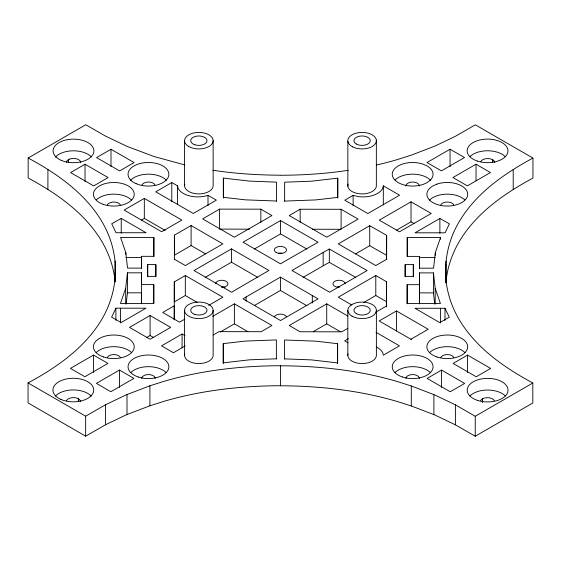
<?xml version="1.0" encoding="UTF-8"?>
<svg xmlns="http://www.w3.org/2000/svg" width="561" height="561" viewBox="0 0 561 561"><rect width="100%" height="100%" fill="white"/><g stroke="black" fill="none" stroke-linecap="round" stroke-linejoin="round"><path stroke-width="0.84" d="M276.363 359.04L276.363 339.91L245.269 341.088L223.271 343.62L223.25 362.841L249.54 359.818L276.363 358.802M284.637 201.329L284.637 182.206L311.46 181.189L337.75 178.167L337.729 197.388L315.731 199.919L284.637 201.09M68.505 162.136L68.512 159.64M125.685 303.957L125.685 288.312L127.438 272.828L141.554 272.821L141.533 284.602L153.777 284.609L153.777 303.732M153.861 237.457L153.826 256.335L141.589 256.321L141.561 268.109L127.557 268.116L125.797 252.632L120.573 237.45L153.861 237.457L153.861 256.587M147.69 264.596L147.669 276.377L155.832 276.377L155.853 264.596L147.69 264.596L147.69 276.769M153.777 284.609L153.742 303.48L120.454 303.487L125.685 288.312M174.261 319.812L174.303 281.903L185.326 275.535L222.843 297.197L208.664 305.38M174.401 259.47L174.408 235.185L191.098 225.55L222.843 243.881L185.326 265.542L174.359 259.203M351.88 305.051L338.276 297.197L375.793 275.535L386.529 281.734L386.473 306.026L376.003 312.07M386.634 235.325L386.578 259.315L375.793 265.542L338.276 243.881L369.734 225.718L386.634 235.325L386.62 259.603M386.515 306.93L386.529 281.734M405.168 264.596L405.147 276.377L413.31 276.377L413.331 264.596L405.168 264.596L405.168 276.769M419.411 284.679L407.174 284.672L407.139 303.543L440.427 303.557L435.203 288.375L433.443 272.891L419.439 272.898L419.411 303.81L419.439 272.898M440.546 239.259L440.546 237.52L407.258 237.527L407.223 256.398L419.467 256.405L419.467 268.579M419.467 256.405L419.446 268.186L433.562 268.179L435.315 252.695L440.546 237.52M482.411 402.209L482.418 398.878M115.559 273.074L115.44 270.472C115.37 286.25 111.281 301.888 103.813 315.773A247.689 143.006 0 0 1 88.834 337.259C72.06 356.593 50.399 370.863 28.05 382.932L28.05 402.924L85.651 436.178L105.482 424.782L126.267 414.824L149.913 405.785L164.759 401.087A247.689 143.006 0 0 1 201.967 392.441C227.857 387.84 254.154 385.8 280.444 385.73M445.56 275.753C444.971 258.249 448.786 240.641 457.187 225.227A247.689 143.006 0 0 1 472.166 203.748C488.94 184.415 510.601 170.144 532.95 158.076L475.349 124.823L455.518 136.218L434.733 146.176L411.297 155.145L396.241 159.913A247.689 143.006 0 0 1 376.41 165.025M445.988 282.471C446.984 269.434 451.1 256.756 457.187 245.227A247.689 143.006 0 0 1 472.166 223.741C488.94 204.407 510.601 190.137 532.95 178.068L532.95 158.076M126.169 303.999L127.438 292.821L127.438 272.828M383.331 185.824L382.798 188.173A20.406 11.781 0 0 1 357.806 196.504L353.128 195.382L344.77 200.214L367.855 213.545L399.6 195.214L383.331 185.824L383.331 204.947M115.889 308.199L111.611 317.175L121.12 322.533L145.958 308.192L115.889 308.199L115.889 320.373M494.353 400.715A7.146 4.13 0 0 0 482.516 398.801L481.387 399.656A7.139 4.123 0 0 0 480.672 400.652M246.097 296.958L243.046 298.859L280.556 320.52L318.073 298.859L280.444 277.134L246.097 296.958L246.097 301.124M115.061 261.061L115.061 281.061L115.026 280.43C113.603 268.088 109.774 256.111 103.932 245.157A247.689 143.006 0 0 0 88.954 223.678C72.18 204.344 50.518 190.074 28.169 177.998L28.169 158.006L85.763 124.752L105.601 136.148L127.277 146.477L154.079 156.533L184.737 164.913M85.034 164.247L70.602 172.578L93.687 185.908L108.119 177.578L85.034 164.247L85.034 181.631M111.001 149.254L96.576 157.585L119.661 170.909L134.093 162.578L111.001 149.254L111.001 166.638M144.324 198.412L124.121 210.073L161.638 231.735L181.841 220.066L144.324 198.412L144.324 218.404L165.207 230.466M171.792 182.549L155.748 191.813L193.265 213.475L216.35 200.144L207.998 195.326A20.406 11.781 0 0 1 178.089 188.173L177.564 185.88L171.792 182.549L171.792 201.672M141.33 220.129L144.324 218.404M219.561 209.12L202.64 218.888L234.386 237.212L271.903 215.557L260.858 209.176L219.561 209.12L219.561 229.112L249.673 229.154M205.459 253.838L191.098 245.543L174.408 255.178L174.408 235.185M231.497 248.881L193.987 270.535L231.574 292.239L268.894 270.472L231.497 248.881L231.497 262.204L205.242 277.365M280.556 220.557L243.046 242.212L280.444 263.803L318.073 242.212L280.556 220.557L280.556 233.881L306.818 249.042M300.163 209.232L289.217 215.557L326.733 237.212L358.1 219.106L341.102 209.295L300.163 209.232L300.163 222.275M254.301 249.042L280.556 233.881M150.096 315.52L129.535 327.393L150.096 339.265L170.656 327.393L150.096 315.52L150.096 335.513L153.763 337.638M197.332 302.463L185.326 295.528L174.303 301.895L174.303 281.903M93.512 355.064L70.427 368.395L84.851 376.726L107.943 363.395L93.512 355.064L93.512 372.455M450.055 149.219L426.97 162.55L441.395 170.881L464.487 157.55L450.055 149.219L450.055 166.603M146.421 337.638L150.096 335.513M184.779 319.174L179.555 322.189L162.704 312.456L174.254 305.794L174.254 319.707M119.486 370.064L96.401 383.387L110.826 391.718L133.911 378.395L119.486 370.064L119.486 387.448M185.06 335.709L182.08 333.991L161.519 345.864L173.426 352.736L185.172 345.948M323.15 252.478L291.986 270.472L329.616 292.197L367.132 270.535L329.328 249.042L323.15 252.478L323.15 265.802L303.115 277.372M411.024 201.813L379.278 220.136L399.481 231.798L431.227 213.475L411.024 201.813L411.024 221.805L396.662 230.094M476.03 164.212L452.937 177.542L467.369 185.873L490.454 172.543L476.03 164.212L476.03 180.726M212.745 316.355L234.386 303.859L271.903 325.52L261.188 331.705L219.021 331.642L213.25 334.98M254.308 305.549L280.444 290.465L306.993 305.794M220.207 332.042L234.386 323.851L247.892 331.649M355.499 253.93L369.734 245.711L386.634 255.318M439.88 218.474L415.042 232.815L445.111 232.808L449.389 223.832L439.88 218.474L439.88 233.25M347.897 316.074L326.733 303.859L289.217 325.52L300.023 331.761L341.796 331.817L347.862 328.318M313.227 331.649L326.733 323.851L340.338 331.705M363.787 302.463L375.793 295.528L386.529 301.727M348.374 338.711L344.65 340.864L348.15 342.883M410.904 339.265L428.218 329.265L396.48 310.941L379.159 320.934L411.592 339.664M441.577 370.092L427.145 378.423L450.231 391.753L464.662 383.422L441.577 370.092L441.577 387.483M467.544 355.099L453.12 363.43L476.205 376.761L490.637 368.43L467.544 355.099L467.544 372.483M280.444 365.8C306.727 365.87 333.024 367.911 358.914 372.511A247.689 143.006 0 0 1 396.122 381.164L411.297 385.975L434.614 394.895L455.399 404.853L475.237 416.255L532.831 383.002C510.482 370.926 488.82 356.656 472.046 337.322A247.689 143.006 0 0 1 457.068 315.843C449.606 301.958 445.511 286.32 445.441 270.535L445.56 270.535M28.05 382.932L85.651 416.185L105.482 404.79L126.267 394.825L149.913 385.793L164.759 381.094A247.689 143.006 0 0 1 201.967 372.448C227.857 367.848 254.154 365.807 280.444 365.73L280.444 385.793C306.727 385.863 333.024 387.903 358.914 392.504A247.689 143.006 0 0 1 396.122 401.157L411.297 405.968L434.614 414.888L455.399 424.852L475.237 436.248L532.831 402.994L532.831 383.002M121.239 218.404L111.73 223.762L116.008 232.738L146.077 232.745L121.239 218.404L121.239 233.18M323.15 265.802L329.328 262.373L355.793 277.422M66.401 162.55A7.146 4.13 0 0 1 68.379 159.696L69.859 159.044M348.304 170.292C325.899 173.756 303.221 175.165 280.556 175.27L280.556 175.207C257.899 175.095 235.213 173.693 212.815 170.228M125.825 257.443L141.596 257.45M419.523 257.52L435.294 257.513M127.438 292.821L141.554 292.814L141.54 303.753L141.554 272.821M419.439 292.891L433.443 292.884L434.712 304.069M440.427 308.27L414.923 308.262L439.761 322.603L449.27 317.245L444.992 308.27L440.427 308.27L440.427 323.045M312.358 229.246L341.102 229.288L341.102 209.295M276.475 201.027L245.388 199.849L223.383 197.325L223.369 178.103L249.659 181.119L276.475 182.136L276.475 201.259M284.525 358.872L311.341 359.889L337.631 362.904L337.617 343.683L315.612 341.158L284.525 339.98L284.525 359.103M411.024 221.805L414.018 223.53M376.052 332.336L399.481 345.864L383.317 355.19L382.798 352.904A20.406 11.781 0 0 0 376.207 346.929M231.497 262.204L257.681 277.323M28.169 158.006C50.518 170.081 72.18 184.352 88.954 203.678A247.689 143.006 0 0 1 103.932 225.164C111.394 239.049 115.489 254.687 115.559 270.472M480.784 161.617A7.146 4.13 0 0 1 492.621 159.696L493.757 160.551A7.139 4.123 0 0 1 494.711 162.613M66.528 400.652A7.146 4.13 0 0 1 78.365 398.731L79.494 399.586A7.139 4.123 0 0 1 80.454 401.648M492.726 159.78L492.726 162.276M78.463 398.808L78.47 401.304M513.21 169.527L513.21 189.52M492.621 159.703L492.621 162.199M482.523 398.801L482.523 402.132M475.237 416.255L475.237 436.248M455.399 404.853L455.399 424.852M446.065 261.061L446.065 281.061M445.876 264.596L445.876 282.856M445.757 276.377L445.757 282.464M445.441 270.535L445.441 275.753M444.992 308.27L444.992 320.436M435.315 252.695L435.315 255.304M435.203 288.375L435.203 304.027M433.884 394.663L433.884 414.656M433.443 272.891L433.443 292.884M413.331 264.596L413.331 276.769M411.297 385.975L411.297 405.968M407.258 237.527L407.258 256.65M407.174 284.672L407.174 303.803M396.48 310.941L396.48 330.934M376.354 140.138L376.354 185.123A14.284 8.247 0 0 1 361.172 193.896A14.284 8.247 0 0 1 348.086 184.057M376.382 310.331L376.382 355.316A14.284 8.247 0 0 1 360.849 363.528A14.284 8.247 0 0 1 348.03 353.879M375.793 275.535L375.793 295.528M369.734 225.718L369.734 245.711M353.128 195.382L353.128 205.817M347.848 141.218L347.848 186.203M347.813 310.331L347.813 355.316M337.75 178.167L337.75 198.159M337.617 343.683L337.617 363.675M329.328 249.042L329.328 262.373M326.733 303.859L326.733 323.851M312.302 295.528L312.302 303.024M280.444 277.134L280.444 290.465M260.858 209.176L260.858 222.219M234.386 303.859L234.386 323.851M223.369 178.103L223.369 198.096M223.271 343.62L223.271 363.612M213.138 140.678L213.138 185.663A14.284 8.247 0 0 1 197.605 193.882A14.284 8.247 0 0 1 184.786 184.232M213.138 310.331A14.284 8.247 0 0 1 191.708 317.47A14.284 8.247 0 0 1 191.708 303.185A14.284 8.247 0 0 1 213.138 310.331L213.138 355.316A14.284 8.247 0 0 1 197.605 363.528A14.284 8.247 0 0 1 184.786 353.879M207.998 195.326L207.998 205.761M191.098 225.55L191.098 245.543M185.326 275.535L185.326 295.528M184.569 140.678L184.569 185.663M184.569 310.331L184.569 355.316M182.08 333.991L182.08 347.897M177.564 185.88L177.564 204.134M155.853 264.596L155.853 276.769M149.913 385.793L149.913 405.785M141.589 256.321L141.589 268.495M127.01 394.523L127.01 414.516M125.797 252.632L125.797 254.364M120.454 308.199L120.454 322.975M115.44 270.472L115.44 273.074M115.243 264.596L115.243 281.987M115.124 276.377L115.124 281.594M114.935 279.911L114.935 281.65M105.482 404.79L105.482 424.782M85.651 416.185L85.651 436.178M78.365 398.731L78.365 401.234M68.379 159.703L68.379 162.199M47.909 169.457L47.909 189.45M405.926 185.943A6.732 3.885 0 0 1 412.658 182.052A6.732 3.885 0 0 1 419.39 185.943M440.785 204.926A6.732 3.885 0 0 1 447.285 202.044A6.732 3.885 0 0 1 453.793 204.926M141.954 184.934A6.732 3.885 0 0 1 148.462 182.052A6.732 3.885 0 0 1 154.962 184.934M107.326 204.926A6.732 3.885 0 0 1 113.834 202.044A6.732 3.885 0 0 1 120.335 204.926M141.73 378.458A6.732 3.885 0 0 1 148.462 374.573A6.732 3.885 0 0 1 155.194 378.458M405.926 378.458A6.732 3.885 0 0 1 412.658 374.573A6.732 3.885 0 0 1 419.39 378.458M440.785 357.462A6.732 3.885 0 0 1 447.285 354.58A6.732 3.885 0 0 1 453.793 357.462M107.326 357.462A6.732 3.885 0 0 1 113.834 354.58A6.732 3.885 0 0 1 120.335 357.462M69.978 158.973A7.146 4.13 0 0 1 80.7 162.543M130.468 180.383A20.406 11.781 0 0 1 148.335 174.162A20.406 11.781 0 0 1 166.337 180.256M96.464 199.751A20.406 11.781 0 0 1 131.793 200.34M55.462 157.059A20.406 11.781 0 0 1 73.288 150.804A20.406 11.781 0 0 1 91.331 156.863M96.162 352.574A20.406 11.781 0 0 1 131.505 352.574M130.79 372.567A20.406 11.781 0 0 1 166.133 372.567M55.371 396.101A20.406 11.781 0 0 1 73.302 389.937A20.406 11.781 0 0 1 91.24 396.094M429.614 352.574A20.406 11.781 0 0 1 464.957 352.574M394.986 372.567A20.406 11.781 0 0 1 430.329 372.567M469.957 395.926A20.406 11.781 0 0 1 505.3 395.926M469.901 156.659A20.406 11.781 0 0 1 505.244 156.659M395.07 179.969A20.406 11.781 0 0 1 430.413 180.137M429.502 200.165A20.406 11.781 0 0 1 464.838 199.926M339.244 287.33A6.122 3.534 0 0 1 332.961 283.894A6.122 3.534 0 0 1 338.921 280.262A6.122 3.534 0 0 1 345.197 283.705M215.683 283.677A6.122 3.534 0 0 1 222.009 280.269A6.122 3.534 0 0 1 227.92 283.922A6.122 3.534 0 0 1 221.588 287.33M274.49 316.818A6.122 3.534 0 0 1 280.304 314.118A6.122 3.534 0 0 1 286.32 316.663M222.009 286.93A6.122 3.534 0 0 1 225.045 287.463M337.336 287.078A6.122 3.534 0 0 1 338.921 286.93M278.74 253.214A6.122 3.534 0 0 1 281.903 253.172M430.245 180.249L426.963 182.676A20.406 11.781 0 0 1 399.411 183.237A20.406 11.781 0 0 1 396.038 167.437A20.406 11.781 0 0 1 423.008 164.128L427.209 166.014A20.406 11.781 0 0 1 430.245 180.249M436.879 184.134L432.692 186.035A20.406 11.781 0 0 0 440.532 205.389A20.406 11.781 0 0 0 467.594 193.11A20.406 11.781 0 0 0 436.879 184.134M61.226 160.334A20.406 11.781 0 0 0 93.743 152.34A20.406 11.781 0 0 0 65.497 140.075A20.406 11.781 0 0 0 61.226 160.334M136.141 183.671A20.406 11.781 0 0 0 168.707 175.74A20.406 11.781 0 0 0 140.538 163.419A20.406 11.781 0 0 0 136.141 183.671M103.119 204.295A20.406 11.781 0 0 0 134.226 194.611A20.406 11.781 0 0 0 104.15 183.903A20.406 11.781 0 0 0 103.119 204.295M60.897 399.404A20.406 11.781 0 0 0 93.547 391.585A20.406 11.781 0 0 0 65.49 379.173A20.406 11.781 0 0 0 60.897 399.404M103.631 357.006A20.406 11.781 0 0 0 134.233 346.803A20.406 11.781 0 0 0 103.631 336.6A20.406 11.781 0 0 0 103.631 357.006M138.258 376.999A20.406 11.781 0 0 0 168.868 366.796A20.406 11.781 0 0 0 138.258 356.593A20.406 11.781 0 0 0 138.258 376.999M437.082 357.006A20.406 11.781 0 0 0 467.692 346.803A20.406 11.781 0 0 0 437.082 336.6A20.406 11.781 0 0 0 437.082 357.006M402.454 376.999A20.406 11.781 0 0 0 433.064 366.796A20.406 11.781 0 0 0 402.454 356.593A20.406 11.781 0 0 0 402.454 376.999M477.425 400.358A20.406 11.781 0 0 0 508.035 390.154A20.406 11.781 0 0 0 477.425 379.951A20.406 11.781 0 0 0 477.425 400.358M477.369 161.084A20.406 11.781 0 0 0 507.978 150.881A20.406 11.781 0 0 0 477.369 140.678A20.406 11.781 0 0 0 477.369 161.084M276.201 252.492A6.122 3.534 0 0 0 286.383 250.788A6.122 3.534 0 0 0 278.74 246.545A6.122 3.534 0 0 0 276.201 252.492M194.772 144.759A8.163 4.712 0 0 0 207.016 140.678A8.163 4.712 0 0 0 194.772 136.596A8.163 4.712 0 0 0 194.772 144.759M188.748 146.512A14.284 8.247 0 0 0 212.647 142.817A14.284 8.247 0 0 0 195.158 132.712A14.284 8.247 0 0 0 188.748 146.512M356.326 144.009A8.163 4.712 0 0 0 369.98 141.898A8.163 4.712 0 0 0 359.987 136.127A8.163 4.712 0 0 0 356.326 144.009M352.687 146.884A14.284 8.247 0 0 0 376.108 142.284A14.284 8.247 0 0 0 357.504 132.873A14.284 8.247 0 0 0 352.687 146.884M356.326 313.662A8.163 4.712 0 0 0 369.98 311.544A8.163 4.712 0 0 0 359.987 305.773A8.163 4.712 0 0 0 356.326 313.662M351.999 316.159A14.284 8.247 0 0 0 375.898 312.463A14.284 8.247 0 0 0 358.402 302.365A14.284 8.247 0 0 0 351.999 316.159M194.772 314.412A8.163 4.712 0 0 0 207.016 310.331A8.163 4.712 0 0 0 194.772 306.25A8.163 4.712 0 0 0 194.772 314.412"/></g></svg>
